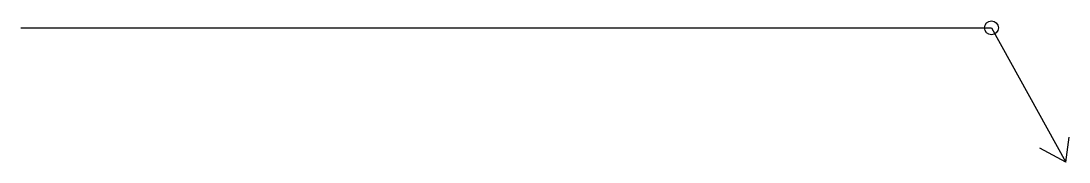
# Model space of a CAD drawing. Header units: millimetres. Extents: x 0 to 75.6, y -9.7 to 0.5.
import ezdxf

# ---------------------------------------------------------------- set-up
doc = ezdxf.new("R2010")
doc.units = ezdxf.units.MM
doc.layers.get('0').update_dxf_attribs({"lineweight": 25, "true_color": 0xffffff})

msp = doc.modelspace()

# ---------------------------------------------------------------- linework, layer by layer
for p, q in [((0, 0), (70, 0)), ((70, 0), (75.362, -9.695)), ((75.362, -9.695), (75.6, -7.9)), ((75.362, -9.695), (73.5, -8.7))]:
    msp.add_line(p, q)
msp.add_circle((70, 0), 0.501)

doc.saveas('drawing.dxf')
